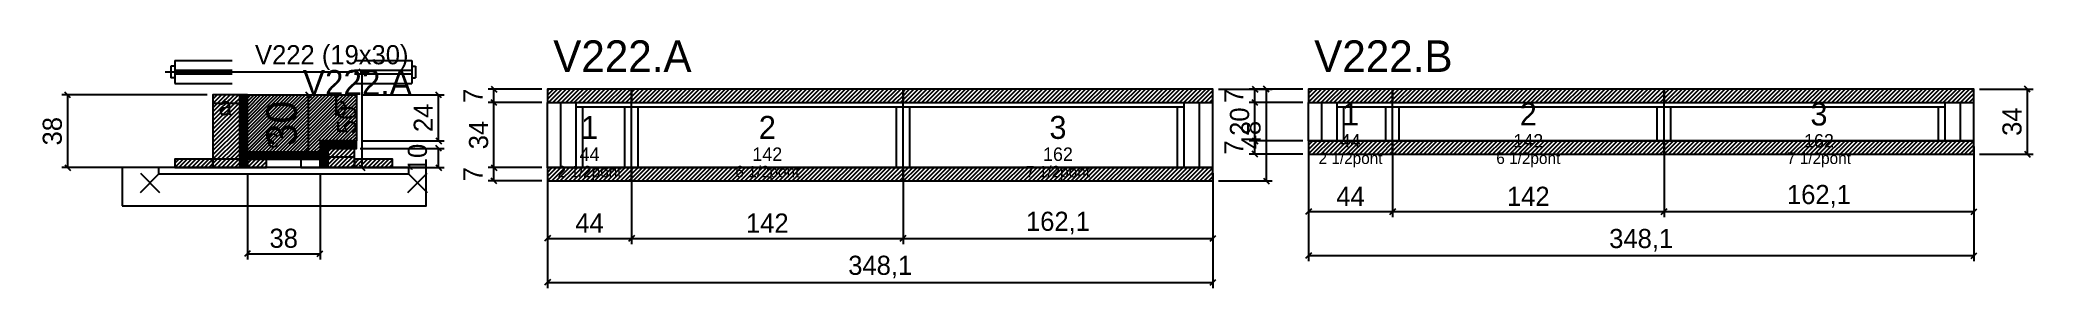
# Model space of a CAD drawing. Extents: x -69 to 974, y -97 to 33.
import ezdxf
from ezdxf.enums import TextEntityAlignment as Align

# ---------------------------------------------------------------- set-up
doc = ezdxf.new("R2010")
doc.units = 0
for name, color, linetype in [('5', 5, 'Continuous'), ('barrote', 126, 'Continuous'), ('CONCRETO', 251, 'Continuous'), ('COTA', 241, 'Continuous'), ('Cota Seção (2x)', 241, 'Continuous'), ('detalhes', 7, 'Continuous'), ('Hachura', 251, 'Continuous'), ('Madeira', 126, 'Continuous'), ('NOMENCLATURA', 7, 'Continuous'), ('Painéis', 200, 'Continuous'), ('presilha', 224, 'Continuous'), ('SARR_2.2x7', 40, 'Continuous'), ('SARR_3.5x7', 81, 'Continuous'), ('SCO-___-LAJ', 224, 'Continuous'), ('TENSOR', 224, 'Continuous'), ('texto', 7, 'Continuous'), ('Texto Seção', 7, 'Continuous')]:
    doc.layers.add(name, color=color, linetype=linetype)
doc.dimstyles.new('PAINEL', dxfattribs={"dimtxt": 10, "dimasz": 3, "dimexe": 3, "dimexo": 3, "dimgap": 3, "dimtad": 1, "dimblk": 'OBLIQUE', "dimblk1": 'OBLIQUE', "dimcen": 2.5, "dimclrd": 4, "dimclre": 4, "dimclrt": 240, "dimazin": 3, "dimtfac": 1, "dimtmove": 0, "dimatfit": 3})
doc.dimstyles.new('SECAO2X', dxfattribs={"dimtxt": 16, "dimasz": 3, "dimexe": 3, "dimexo": 3, "dimgap": 3, "dimtad": 1, "dimblk": 'OBLIQUE', "dimblk1": 'OBLIQUE', "dimcen": 2.5, "dimclrd": 4, "dimclre": 4, "dimclrt": 240, "dimazin": 3, "dimtfac": 1, "dimtmove": 0, "dimatfit": 3})

# ---------------------------------------------------------------- blocks, each defined once
blk = doc.blocks.new('_OBLIQUE')
at = {"color": 0, "linetype": 'BYBLOCK'}
blk.add_line((-0.5, -0.5), (0.5, 0.5), dxfattribs=at)

msp = doc.modelspace()

# ---------------------------------------------------------------- hatches: boundary and pattern name
at = {"layer": 'COTA'}
h = msp.add_hatch(dxfattribs=at)
h.set_pattern_fill('ANSI31', scale=0.4)
h.paths.add_polyline_path([(40, -26), (40, 4), (97, 4), (97, -20), (78, -20), (78, -26)])
h = msp.add_hatch(dxfattribs=at)
h.set_pattern_fill('ANSI31', scale=0.5)
h.paths.add_polyline_path([(197, 0), (241, 0), (241, 7), (197, 7)])
h = msp.add_hatch(dxfattribs=at)
h.set_pattern_fill('ANSI31', scale=0.5)
h.paths.add_polyline_path([(241, 0), (383, 0), (383, 7), (241, 7)])
h = msp.add_hatch(dxfattribs=at)
h.set_pattern_fill('ANSI31', scale=0.5)
h.paths.add_polyline_path([(383, 0), (545.1, 0), (545.1, 7), (383, 7)])
h = msp.add_hatch(dxfattribs=at)
h.set_pattern_fill('ANSI31', scale=0.5)
h.paths.add_polyline_path([(595.1, 0), (639.1, 0), (639.1, 7), (595.1, 7)])
h = msp.add_hatch(dxfattribs=at)
h.set_pattern_fill('ANSI31', scale=0.5)
h.paths.add_polyline_path([(639.1, 0), (781.1, 0), (781.1, 7), (639.1, 7)])
h = msp.add_hatch(dxfattribs=at)
h.set_pattern_fill('ANSI31', scale=0.5)
h.paths.add_polyline_path([(781.1, 0), (943.2, 0), (943.2, 7), (781.1, 7)])
h = msp.add_hatch(dxfattribs=at)
h.set_pattern_fill('ANSI31', scale=0.5)
h.paths.add_polyline_path([(595.1, -27), (639.1, -27), (639.1, -20), (595.1, -20)])
h = msp.add_hatch(dxfattribs=at)
h.set_pattern_fill('ANSI31', scale=0.5)
h.paths.add_polyline_path([(639.1, -27), (781.1, -27), (781.1, -20), (639.1, -20)])
h = msp.add_hatch(dxfattribs=at)
h.set_pattern_fill('ANSI31', scale=0.5)
h.paths.add_polyline_path([(781.1, -27), (943.2, -27), (943.2, -20), (781.1, -20)])
h = msp.add_hatch(dxfattribs=at)
h.set_pattern_fill('ANSI31', scale=0.5)
h.paths.add_polyline_path([(197, -41), (241, -41), (241, -34), (197, -34)])
h = msp.add_hatch(dxfattribs=at)
h.set_pattern_fill('ANSI31', scale=0.5)
h.paths.add_polyline_path([(241, -41), (383, -41), (383, -34), (241, -34)])
h = msp.add_hatch(dxfattribs=at)
h.set_pattern_fill('ANSI31', scale=0.5)
h.paths.add_polyline_path([(383, -41), (545.1, -41), (545.1, -34), (383, -34)])
at = {"layer": 'Hachura'}
h = msp.add_hatch(dxfattribs=at)
h.set_pattern_fill('ANSI31', scale=0.5)
h.paths.add_polyline_path([(22, -34), (36, -34), (36, 4), (22, 4)])
h = msp.add_hatch(dxfattribs=at)
h.set_pattern_fill('ANSI31', scale=0.5)
h.paths.add_polyline_path([(22, -0.4), (36, -0.4), (36, 4), (22, 4)])
h = msp.add_hatch(dxfattribs=at)
h.set_pattern_fill('SOLID')
h.paths.add_polyline_path([(36, -34), (40, -34), (40, 4), (36, 4)])
h = msp.add_hatch(dxfattribs=at)
h.set_pattern_fill('SOLID')
h.paths.add_polyline_path([(78, -24), (97, -24), (97, -20), (78, -20)])
h = msp.add_hatch(dxfattribs=at)
h.set_pattern_fill('ANSI31', scale=0.5)
h.paths.add_polyline_path([(2, -34), (22, -34), (22, -29.6), (2, -29.6)])
h = msp.add_hatch(dxfattribs=at)
h.set_pattern_fill('SOLID')
h.paths.add_polyline_path([(40, -29.6), (78, -29.6), (78, -26), (40, -26)])
h = msp.add_hatch(dxfattribs=at)
h.set_pattern_fill('ANSI31', scale=0.5)
h.paths.add_polyline_path([(40, -34), (50, -34), (50, -29.6), (40, -29.6)])
h = msp.add_hatch(dxfattribs=at)
h.set_pattern_fill('SOLID')
h.paths.add_polyline_path([(78, -34), (82, -34), (82, -24), (78, -24)])
h = msp.add_hatch(dxfattribs=at)
h.set_pattern_fill('ANSI31', scale=0.5)
h.paths.add_polyline_path([(82, -34), (96, -34), (96, -24), (82, -24)])
h = msp.add_hatch(dxfattribs=at)
h.set_pattern_fill('ANSI31', scale=0.5)
h.paths.add_polyline_path([(82, -28.4), (96, -28.4), (96, -24), (82, -24)])
h = msp.add_hatch(dxfattribs=at)
h.set_pattern_fill('ANSI31', scale=0.5)
h.paths.add_polyline_path([(96, -34), (116, -34), (116, -29.6), (96, -29.6)])

# ---------------------------------------------------------------- linework, layer by layer
for p, q in [((2, 22), (32, 22)), ((2, 22), (2, 10)), ((96, 22), (126, 22)), ((126, 22), (126, 10)), ((0, 19), (0, 13)), ((2, 19), (0, 19)), ((2, 13), (0, 13)), ((2, 17), (32, 17)), ((2, 15), (32, 15)), ((96, 17), (126, 17)), ((96, 15), (126, 15)), ((126, 19), (128, 19)), ((126, 13), (128, 13)), ((128, 19), (128, 13)), ((2, 10), (32, 10)), ((96, 10), (126, 10))]:
    msp.add_line(p, q)
at = {"layer": 'barrote'}
msp.add_lwpolyline([(-25.5, -54), (133.5, -54), (133.5, -34), (-25.5, -34)], close=True, dxfattribs=at)
at = {"layer": 'CONCRETO'}
msp.add_lwpolyline([(40, -26), (40, 4), (97, 4), (97, -20), (78, -20), (78, -26)], close=True, dxfattribs=at)
at = {"layer": 'Madeira'}
for points in [[(22, -34), (36, -34), (36, 4), (22, 4)], [(22, -0.4), (36, -0.4), (36, 4), (22, 4)], [(2, -34), (22, -34), (22, -29.6), (2, -29.6)], [(22, -34), (36, -34), (36, -29.6), (22, -29.6)], [(40, -34), (50, -34), (50, -29.6), (40, -29.6)], [(68, -34), (78, -34), (78, -29.6), (68, -29.6)], [(82, -34), (96, -34), (96, -24), (82, -24)], [(82, -28.4), (96, -28.4), (96, -24), (82, -24)], [(96, -34), (116, -34), (116, -29.6), (96, -29.6)]]:
    msp.add_lwpolyline(points, close=True, dxfattribs=at)
at = {"layer": 'Painéis'}
for p, q in [((197, 0), (241, 0)), ((197, -34), (197, 0)), ((241, -34), (241, 0)), ((241, -34), (241, 0)), ((241, 0), (383, 0)), ((241, -34), (241, 0)), ((383, -34), (383, 0)), ((383, -34), (383, 0)), ((383, 0), (545.1, 0)), ((383, -34), (383, 0)), ((545.1, -34), (545.1, 0)), ((595.1, 0), (639.1, 0)), ((595.1, -20), (595.1, 0)), ((639.1, -20), (639.1, 0)), ((639.1, -20), (639.1, 0)), ((639.1, 0), (781.1, 0)), ((639.1, -20), (639.1, 0)), ((781.1, -20), (781.1, 0)), ((781.1, -20), (781.1, 0)), ((781.1, 0), (943.2, 0)), ((781.1, -20), (781.1, 0)), ((943.2, -20), (943.2, 0)), ((595.1, -20), (639.1, -20)), ((639.1, -20), (781.1, -20)), ((781.1, -20), (943.2, -20)), ((197, -34), (241, -34)), ((241, -34), (383, -34)), ((383, -34), (545.1, -34))]:
    msp.add_line(p, q, dxfattribs=at)
for points in [[(36, -34), (40, -34), (40, 4), (36, 4)], [(78, -24), (97, -24), (97, -20), (78, -20)], [(40, -29.6), (78, -29.6), (78, -26), (40, -26)], [(78, -34), (82, -34), (82, -24), (78, -24)]]:
    msp.add_lwpolyline(points, close=True, dxfattribs=at)
at = {"layer": 'presilha'}
for p, q in [((-16, -47), (-6, -37)), ((-16, -37), (-6, -47)), ((124, -47), (134, -37)), ((124, -37), (134, -47))]:
    msp.add_line(p, q, dxfattribs=at)
at = {"layer": 'SARR_2.2x7'}
for p, q in [((204, -34), (204, 0)), ((538.1, -34), (538.1, 0)), ((602.1, -20), (602.1, 0)), ((936.2, -20), (936.2, 0)), ((212, -2.2), (241, -2.2)), ((241, -2.2), (383, -2.2)), ((383, -2.2), (530.1, -2.2)), ((610.1, -2.2), (639.1, -2.2)), ((639.1, -2.2), (781.1, -2.2)), ((781.1, -2.2), (928.2, -2.2))]:
    msp.add_line(p, q, dxfattribs=at)
at = {"layer": 'SARR_3.5x7'}
for p, q in [((212, -34), (212, 0)), ((241, -34), (241, 0)), ((241, -34), (241, 0)), ((383, -34), (383, 0)), ((383, -34), (383, 0)), ((530.1, -34), (530.1, 0)), ((610.1, -20), (610.1, 0)), ((639.1, -20), (639.1, 0)), ((639.1, -20), (639.1, 0)), ((781.1, -20), (781.1, 0)), ((781.1, -20), (781.1, 0)), ((928.2, -20), (928.2, 0)), ((215.5, -34), (215.5, -2.2)), ((237.5, -34), (237.5, -2.2)), ((244.5, -34), (244.5, -2.2)), ((379.5, -34), (379.5, -2.2)), ((386.5, -34), (386.5, -2.2)), ((526.6, -34), (526.6, -2.2)), ((613.6, -20), (613.6, -2.2)), ((635.6, -20), (635.6, -2.2)), ((642.6, -20), (642.6, -2.2)), ((777.6, -20), (777.6, -2.2)), ((784.6, -20), (784.6, -2.2)), ((924.7, -20), (924.7, -2.2)), ((610.1, -20), (613.6, -20)), ((635.6, -20), (639.1, -20)), ((639.1, -20), (642.6, -20)), ((777.6, -20), (781.1, -20)), ((781.1, -20), (784.6, -20)), ((924.7, -20), (928.2, -20)), ((212, -34), (215.5, -34)), ((237.5, -34), (241, -34)), ((241, -34), (244.5, -34)), ((379.5, -34), (383, -34)), ((383, -34), (386.5, -34)), ((526.6, -34), (530.1, -34))]:
    msp.add_line(p, q, dxfattribs=at)
at = {"layer": 'SCO-___-LAJ'}
for points in [[(197, 0), (241, 0), (241, 7), (197, 7)], [(241, 0), (383, 0), (383, 7), (241, 7)], [(383, 0), (545.1, 0), (545.1, 7), (383, 7)], [(595.1, 0), (639.1, 0), (639.1, 7), (595.1, 7)], [(639.1, 0), (781.1, 0), (781.1, 7), (639.1, 7)], [(781.1, 0), (943.2, 0), (943.2, 7), (781.1, 7)], [(595.1, -27), (639.1, -27), (639.1, -20), (595.1, -20)], [(639.1, -27), (781.1, -27), (781.1, -20), (639.1, -20)], [(781.1, -27), (943.2, -27), (943.2, -20), (781.1, -20)], [(-6.5, -37.2), (124.5, -37.2), (124.5, -34), (-6.5, -34)], [(197, -41), (241, -41), (241, -34), (197, -34)], [(241, -41), (383, -41), (383, -34), (241, -34)], [(383, -41), (545.1, -41), (545.1, -34), (383, -34)]]:
    msp.add_lwpolyline(points, close=True, dxfattribs=at)
at = {"layer": 'TENSOR'}
msp.add_line((-3, 16), (95, 16), dxfattribs=at)

# ---------------------------------------------------------------- texts
at = {"layer": '5'}
for s, height, p in [('1', 12, (617.1, -6)), ('2', 12, (710.1, -6)), ('3', 12, (862.15, -6)), ('1', 12, (219, -13)), ('2', 12, (312, -13)), ('3', 12, (464.05, -13)), ('44', 7, (617.1, -20)), ('142', 7, (710.1, -20)), ('162', 7, (862.15, -20)), ('44', 7, (219, -27)), ('142', 7, (312, -27)), ('162', 7, (464.05, -27))]:
    msp.add_text(s, height=height, dxfattribs=at).set_placement(p, align=Align.MIDDLE_CENTER)
at = {"layer": 'detalhes'}
for s, p in [('a', (25, -6.7)), ('b', (85, -6.7)), ('c', (50, -23.5))]:
    msp.add_text(s, height=9.6, dxfattribs=at).set_placement(p)
at = {"layer": 'NOMENCLATURA'}
for s, p in [('V222.A', (200, 16)), ('V222.B', (598.1, 16))]:
    msp.add_text(s, height=16.5, dxfattribs=at).set_placement(p)
at = {"layer": 'texto', "char_height": 6, "attachment_point": 5}
for s, insert in [('2 1/2pont', (617.1, -30)), ('6 1/2pont', (710.1, -30)), ('7 1/2pont', (862.15, -30)), ('2 1/2pont', (219, -37)), ('6 1/2pont', (312, -37)), ('7 1/2pont', (464.05, -37))]:
    msp.add_mtext(s, dxfattribs=dict(at, insert=insert))
at = {"layer": 'Texto Seção'}
for s, height, p in [('V222 (19x30)', 10, (44, 20)), ('V222.A', 13, (69, 4))]:
    msp.add_text(s, height=height, dxfattribs=at).set_placement(p)

# ---------------------------------------------------------------- dimensions: what is measured, and where the dimension line sits
at = {"layer": 'COTA'}
for base, p1, p2 in [((100, -34), (96, -34), (96, 16)), ((-54, -34), (2, -34), (22, 4)), ((140, -20), (97, -20), (97, 4)), ((169, 0), (197, 0), (197, 7)), ((169, -34), (197, -34), (197, 0)), ((573.1, -41), (545.1, -41), (545.1, 7)), ((567.1, 0), (595.1, 0), (595.1, 7)), ((567.1, -20), (595.1, -20), (595.1, 0)), ((971.2, -27), (943.2, -27), (943.2, 7)), ((567.1, -27), (595.1, -27), (595.1, -20)), ((140, -34), (96, -34), (96, -24)), ((169, -41), (197, -41), (197, -34))]:
    msp.add_linear_dim(base=base, p1=p1, p2=p2, angle=90, dimstyle='PAINEL', dxfattribs=at).render()
for base, p1, p2 in [((595.1, -57), (595.1, -20), (639.1, -20)), ((595.1, -80), (595.1, -20), (943.2, -20)), ((639.1, -57), (639.1, -20), (781.1, -20)), ((781.1, -57), (781.1, -20), (943.2, -20)), ((40, -79), (40, -34), (78, -34)), ((197, -71), (197, -34), (241, -34)), ((197, -94), (197, -34), (545.1, -34)), ((241, -71), (241, -34), (383, -34)), ((383, -71), (383, -34), (545.1, -34))]:
    msp.add_linear_dim(base=base, p1=p1, p2=p2, dimstyle='PAINEL', dxfattribs=at).render()
at = {"layer": 'Cota Seção (2x)'}
msp.add_linear_dim(base=(72, -26), p1=(40, -26), p2=(40, 4), angle=90, dimstyle='SECAO2X', dxfattribs=at).render()

doc.saveas('drawing.dxf')
